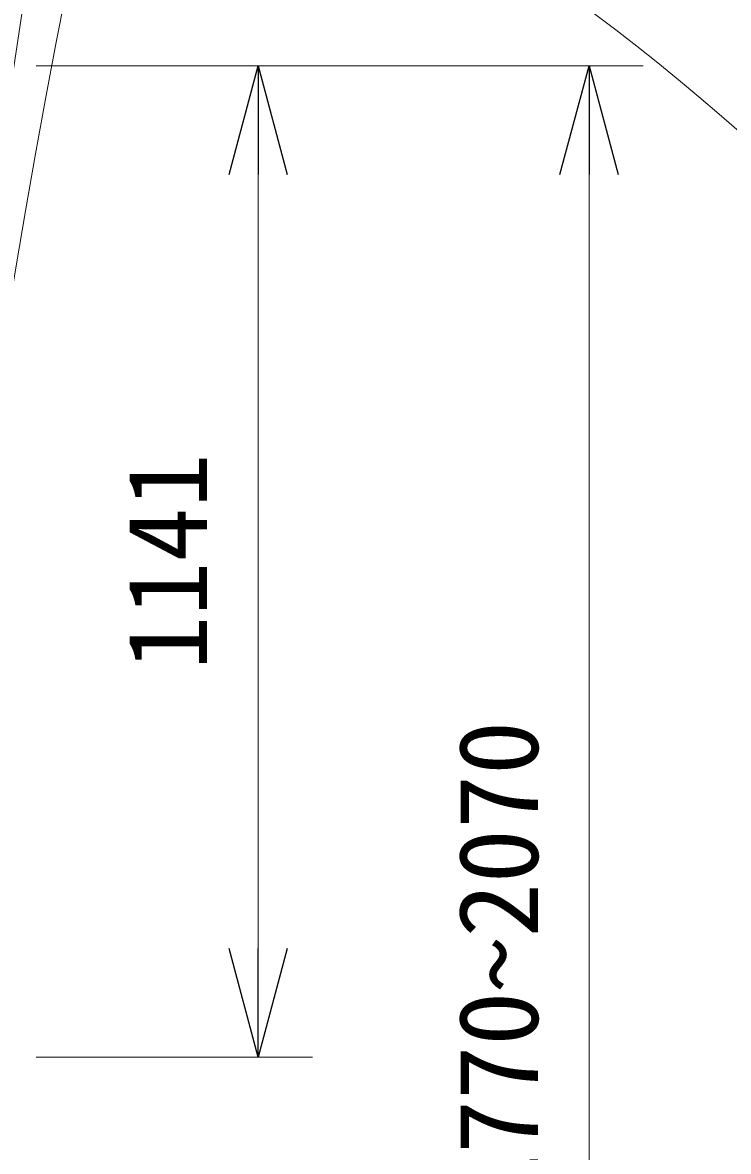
# Model space of a CAD drawing. Units: millimetres, scale not verified. Extents: x -1416 to 1477, y -555 to 2887.
# Drawn here: x 0.36 to 16.6, y 10.53 to 36.52 of the extents above; entities that cross this region are included whole.
import ezdxf
from ezdxf.enums import TextEntityAlignment as Align

# ---------------------------------------------------------------- set-up
doc = ezdxf.new("R2010")
doc.units = ezdxf.units.MM
doc.header["$LTSCALE"] = 0.125
doc.layers.add('0-0_0', color=7, linetype='Continuous')
doc.layers.add('0-5_SUNPO', color=3, linetype='Continuous', lineweight=18)
doc.layers.add('0-6_GAIKEI', color=7, linetype='Continuous', lineweight=18)
doc.styles.add('ＭＳ ゴシック', font='')
doc.styles.get('ＭＳ ゴシック').set_extended_font_data('MS Gothic')

# ---------------------------------------------------------------- blocks, each defined once
blk = doc.blocks.new('_Open30')
at = {"layer": '0-0_0'}
blk.add_line((0, 0), (-1, 0), dxfattribs=at)
blk.add_lwpolyline([(-1, 0.26795), (0, 0), (-1, -0.26795)], dxfattribs=at)
blk = doc.blocks.new('D2')
at = {"layer": '0-5_SUNPO'}
for p, q in [((194.1664, 97.0198), (200.5274, 97.0198)), ((199.2774, 94.5198), (199.2774, 76.6998)), ((194.1664, 74.1998), (200.5274, 74.1998))]:
    blk.add_line(p, q, dxfattribs=at)
at = {"layer": '0-5_SUNPO', "xscale": 2.5, "yscale": 2.5}
for p, rotation in [((199.2774, 97.0198), 90), ((199.2774, 74.1998), 270)]:
    blk.add_blockref('_Open30', p, dxfattribs=dict(at, rotation=rotation))
at = {"layer": '0-5_SUNPO', "color": 7, "style": 'ＭＳ ゴシック'}
blk.add_text('1141', height=1.833, rotation=90, dxfattribs=at).set_placement((198.6524, 83.1098), align=Align.BOTTOM_LEFT)
blk = doc.blocks.new('D6')
at = {"layer": '0-5_SUNPO'}
for p, q in [((194.1664, 97.0198), (208.1427, 97.0198)), ((206.8927, 94.5198), (206.8927, 58.1696))]:
    blk.add_line(p, q, dxfattribs=at)
at = {"layer": '0-5_SUNPO', "xscale": 2.5, "yscale": 2.5, "rotation": 90}
blk.add_blockref('_Open30', (206.8927, 97.0198), dxfattribs=at)
at = {"layer": '0-5_SUNPO', "color": 7, "style": 'ＭＳ ゴシック'}
blk.add_text('1770~2070', height=1.833, rotation=90, dxfattribs=at).set_placement((206.2677, 70.7197), align=Align.BOTTOM_LEFT)

msp = doc.modelspace()

# ---------------------------------------------------------------- linework, layer by layer
at = {"layer": '0-6_GAIKEI'}
for centre, radius in [((30.5799, 1441.1369), 1446.0877), ((33.1765, 1023.613), 1028.5638), ((511.4665, -3.4828), 551.9676), ((549.2537, -3.4828), 551.9148), ((225.3115, -3.338), 265.8127), ((263.1535, -3.338), 265.8146), ((209.6334, -4.0874), 212.2946), ((171.7276, -4.0874), 212.2288), ((-17.0541, -4.2314), 51.1013)]:
    msp.add_circle(centre, radius, dxfattribs=at)

# ---------------------------------------------------------------- block references
at = {"layer": '0-5_SUNPO'}
for name in ['D6', 'D2']:
    msp.add_blockref(name, (-193.4976, -61.4996), dxfattribs=at)

doc.saveas('drawing.dxf')
